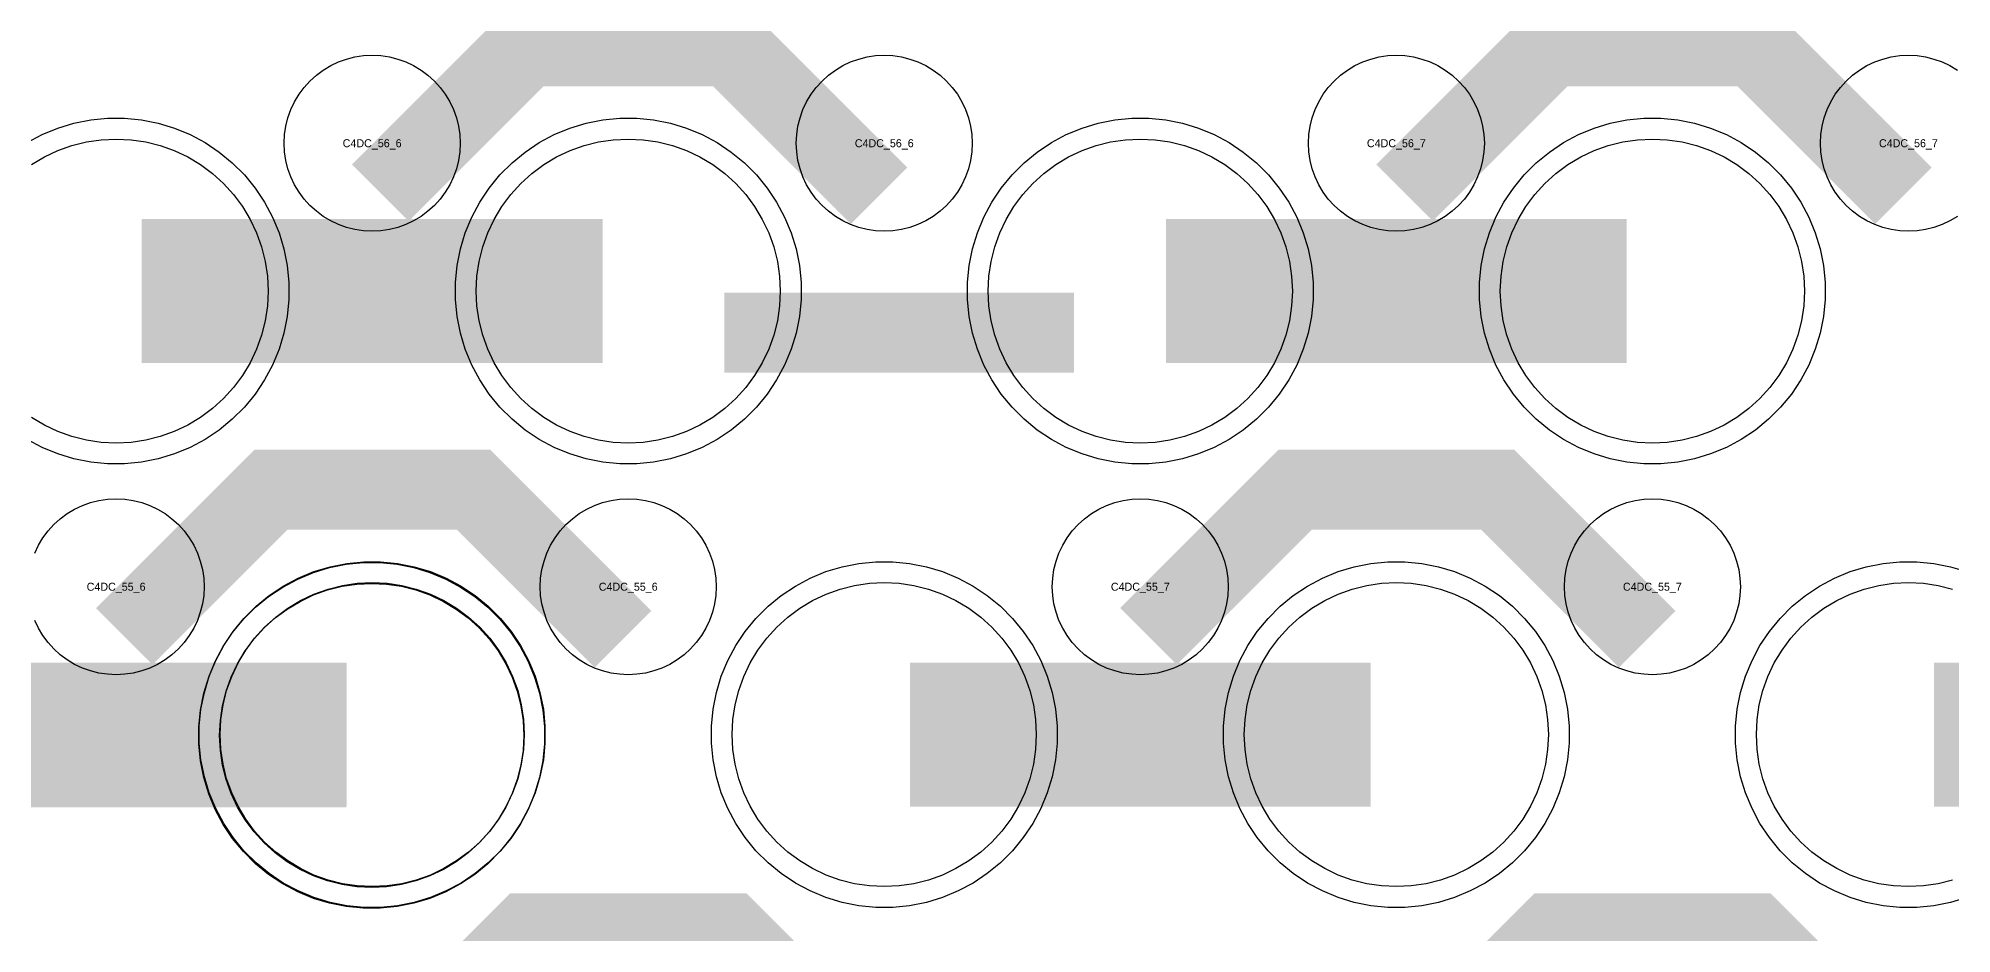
# Model space of a CAD drawing. Extents: x -11880 to 11880, y -14992 to 14992.
# Drawn here: x -10104 to -9506, y -7281 to -7001 of the extents above; entities that cross this region are included whole.
import ezdxf
from ezdxf.enums import TextEntityAlignment as Align

# ---------------------------------------------------------------- set-up
doc = ezdxf.new("R2010")
doc.units = 0
doc.header["$MEASUREMENT"] = 0
for name, color, linetype in [('GDS_775_DT_237', 138, 'CONTINUOUS'), ('RDL1_FS', 34, 'CONTINUOUS'), ('RDL_BS', 160, 'CONTINUOUS')]:
    doc.layers.add(name, color=color, linetype=linetype)

msp = doc.modelspace()

# ---------------------------------------------------------------- linework, layer by layer
at = {"layer": 'RDL1_FS'}
msp.add_lwpolyline([(-10106.395, -7040.473), (-10102.395, -7038.075), (-10098.181, -7036.083), (-10093.791, -7034.511), (-10089.268, -7033.379), (-10084.657, -7032.695), (-10080, -7032.466), (-10075.343, -7032.695), (-10070.732, -7033.379), (-10066.209, -7034.511), (-10061.819, -7036.083), (-10057.605, -7038.075), (-10053.605, -7040.473), (-10049.86, -7043.251), (-10046.406, -7046.381), (-10043.276, -7049.835), (-10040.498, -7053.58), (-10038.1, -7057.58), (-10036.108, -7061.794), (-10034.536, -7066.184), (-10033.404, -7070.707), (-10032.72, -7075.318), (-10032.491, -7079.975), (-10032.72, -7084.632), (-10033.404, -7089.243), (-10034.536, -7093.766), (-10036.108, -7098.156), (-10038.1, -7102.37), (-10040.498, -7106.37), (-10043.276, -7110.115), (-10046.406, -7113.569), (-10049.86, -7116.699), (-10053.605, -7119.477), (-10057.605, -7121.875), (-10061.819, -7123.867), (-10066.209, -7125.439), (-10070.732, -7126.571), (-10075.343, -7127.255), (-10080, -7127.484), (-10084.657, -7127.255), (-10089.268, -7126.571), (-10093.791, -7125.439), (-10098.181, -7123.867), (-10102.395, -7121.875), (-10106.395, -7119.477)], dxfattribs=at)
for points in [[(-9920, -7127.484), (-9924.657, -7127.255), (-9929.268, -7126.571), (-9933.791, -7125.439), (-9938.181, -7123.867), (-9942.395, -7121.875), (-9946.395, -7119.477), (-9950.14, -7116.699), (-9953.594, -7113.569), (-9956.724, -7110.115), (-9959.502, -7106.37), (-9961.9, -7102.37), (-9963.892, -7098.156), (-9965.464, -7093.766), (-9966.596, -7089.243), (-9967.28, -7084.632), (-9967.509, -7079.975), (-9967.28, -7075.318), (-9966.596, -7070.707), (-9965.464, -7066.184), (-9963.892, -7061.794), (-9961.9, -7057.58), (-9959.502, -7053.58), (-9956.724, -7049.835), (-9953.594, -7046.381), (-9950.14, -7043.251), (-9946.395, -7040.473), (-9942.395, -7038.075), (-9938.181, -7036.083), (-9933.791, -7034.511), (-9929.268, -7033.379), (-9924.657, -7032.695), (-9920, -7032.466), (-9915.343, -7032.695), (-9910.732, -7033.379), (-9906.209, -7034.511), (-9901.819, -7036.083), (-9897.605, -7038.075), (-9893.605, -7040.473), (-9889.86, -7043.251), (-9886.406, -7046.381), (-9883.276, -7049.835), (-9880.498, -7053.58), (-9878.1, -7057.58), (-9876.108, -7061.794), (-9874.536, -7066.184), (-9873.404, -7070.707), (-9872.72, -7075.318), (-9872.491, -7079.975), (-9872.72, -7084.632), (-9873.404, -7089.243), (-9874.536, -7093.766), (-9876.108, -7098.156), (-9878.1, -7102.37), (-9880.498, -7106.37), (-9883.276, -7110.115), (-9886.406, -7113.569), (-9889.86, -7116.699), (-9893.605, -7119.477), (-9897.605, -7121.875), (-9901.819, -7123.867), (-9906.209, -7125.439), (-9910.732, -7126.571), (-9915.343, -7127.255)], [(-9760, -7127.484), (-9764.657, -7127.255), (-9769.268, -7126.571), (-9773.791, -7125.439), (-9778.181, -7123.867), (-9782.395, -7121.875), (-9786.395, -7119.477), (-9790.14, -7116.699), (-9793.594, -7113.569), (-9796.724, -7110.115), (-9799.502, -7106.37), (-9801.9, -7102.37), (-9803.892, -7098.156), (-9805.464, -7093.766), (-9806.596, -7089.243), (-9807.28, -7084.632), (-9807.509, -7079.975), (-9807.28, -7075.318), (-9806.596, -7070.707), (-9805.464, -7066.184), (-9803.892, -7061.794), (-9801.9, -7057.58), (-9799.502, -7053.58), (-9796.724, -7049.835), (-9793.594, -7046.381), (-9790.14, -7043.251), (-9786.395, -7040.473), (-9782.395, -7038.075), (-9778.181, -7036.083), (-9773.791, -7034.511), (-9769.268, -7033.379), (-9764.657, -7032.695), (-9760, -7032.466), (-9755.343, -7032.695), (-9750.732, -7033.379), (-9746.209, -7034.511), (-9741.819, -7036.083), (-9737.605, -7038.075), (-9733.605, -7040.473), (-9729.86, -7043.251), (-9726.406, -7046.381), (-9723.276, -7049.835), (-9720.498, -7053.58), (-9718.1, -7057.58), (-9716.108, -7061.794), (-9714.536, -7066.184), (-9713.404, -7070.707), (-9712.72, -7075.318), (-9712.491, -7079.975), (-9712.72, -7084.632), (-9713.404, -7089.243), (-9714.536, -7093.766), (-9716.108, -7098.156), (-9718.1, -7102.37), (-9720.498, -7106.37), (-9723.276, -7110.115), (-9726.406, -7113.569), (-9729.86, -7116.699), (-9733.605, -7119.477), (-9737.605, -7121.875), (-9741.819, -7123.867), (-9746.209, -7125.439), (-9750.732, -7126.571), (-9755.343, -7127.255)], [(-9600, -7127.484), (-9604.657, -7127.255), (-9609.268, -7126.571), (-9613.791, -7125.439), (-9618.181, -7123.867), (-9622.395, -7121.875), (-9626.395, -7119.477), (-9630.14, -7116.699), (-9633.594, -7113.569), (-9636.724, -7110.115), (-9639.502, -7106.37), (-9641.9, -7102.37), (-9643.892, -7098.156), (-9645.464, -7093.766), (-9646.596, -7089.243), (-9647.28, -7084.632), (-9647.509, -7079.975), (-9647.28, -7075.318), (-9646.596, -7070.707), (-9645.464, -7066.184), (-9643.892, -7061.794), (-9641.9, -7057.58), (-9639.502, -7053.58), (-9636.724, -7049.835), (-9633.594, -7046.381), (-9630.14, -7043.251), (-9626.395, -7040.473), (-9622.395, -7038.075), (-9618.181, -7036.083), (-9613.791, -7034.511), (-9609.268, -7033.379), (-9604.657, -7032.695), (-9600, -7032.466), (-9595.343, -7032.695), (-9590.732, -7033.379), (-9586.209, -7034.511), (-9581.819, -7036.083), (-9577.605, -7038.075), (-9573.605, -7040.473), (-9569.86, -7043.251), (-9566.406, -7046.381), (-9563.276, -7049.835), (-9560.498, -7053.58), (-9558.1, -7057.58), (-9556.108, -7061.794), (-9554.536, -7066.184), (-9553.404, -7070.707), (-9552.72, -7075.318), (-9552.491, -7079.975), (-9552.72, -7084.632), (-9553.404, -7089.243), (-9554.536, -7093.766), (-9556.108, -7098.156), (-9558.1, -7102.37), (-9560.498, -7106.37), (-9563.276, -7110.115), (-9566.406, -7113.569), (-9569.86, -7116.699), (-9573.605, -7119.477), (-9577.605, -7121.875), (-9581.819, -7123.867), (-9586.209, -7125.439), (-9590.732, -7126.571), (-9595.343, -7127.255)], [(-10000, -7266.049), (-10004.657, -7265.82), (-10009.268, -7265.136), (-10013.791, -7264.004), (-10018.181, -7262.432), (-10022.395, -7260.44), (-10026.395, -7258.042), (-10030.14, -7255.264), (-10033.594, -7252.134), (-10036.724, -7248.68), (-10039.502, -7244.935), (-10041.9, -7240.935), (-10043.892, -7236.721), (-10045.464, -7232.331), (-10046.596, -7227.808), (-10047.28, -7223.197), (-10047.509, -7218.54), (-10047.28, -7213.883), (-10046.596, -7209.272), (-10045.464, -7204.749), (-10043.892, -7200.359), (-10041.9, -7196.145), (-10039.502, -7192.145), (-10036.724, -7188.4), (-10033.594, -7184.946), (-10030.14, -7181.816), (-10026.395, -7179.038), (-10022.395, -7176.64), (-10018.181, -7174.648), (-10013.791, -7173.076), (-10009.268, -7171.944), (-10004.657, -7171.26), (-10000, -7171.031), (-9995.343, -7171.26), (-9990.732, -7171.944), (-9986.209, -7173.076), (-9981.819, -7174.648), (-9977.605, -7176.64), (-9973.605, -7179.038), (-9969.86, -7181.816), (-9966.406, -7184.946), (-9963.276, -7188.4), (-9960.498, -7192.145), (-9958.1, -7196.145), (-9956.108, -7200.359), (-9954.536, -7204.749), (-9953.404, -7209.272), (-9952.72, -7213.883), (-9952.491, -7218.54), (-9952.72, -7223.197), (-9953.404, -7227.808), (-9954.536, -7232.331), (-9956.108, -7236.721), (-9958.1, -7240.935), (-9960.498, -7244.935), (-9963.276, -7248.68), (-9966.406, -7252.134), (-9969.86, -7255.264), (-9973.605, -7258.042), (-9977.605, -7260.44), (-9981.819, -7262.432), (-9986.209, -7264.004), (-9990.732, -7265.136), (-9995.343, -7265.82)], [(-9840, -7266.049), (-9844.657, -7265.82), (-9849.268, -7265.136), (-9853.791, -7264.004), (-9858.181, -7262.432), (-9862.395, -7260.44), (-9866.395, -7258.042), (-9870.14, -7255.264), (-9873.594, -7252.134), (-9876.724, -7248.68), (-9879.502, -7244.935), (-9881.9, -7240.935), (-9883.892, -7236.721), (-9885.464, -7232.331), (-9886.596, -7227.808), (-9887.28, -7223.197), (-9887.509, -7218.54), (-9887.28, -7213.883), (-9886.596, -7209.272), (-9885.464, -7204.749), (-9883.892, -7200.359), (-9881.9, -7196.145), (-9879.502, -7192.145), (-9876.724, -7188.4), (-9873.594, -7184.946), (-9870.14, -7181.816), (-9866.395, -7179.038), (-9862.395, -7176.64), (-9858.181, -7174.648), (-9853.791, -7173.076), (-9849.268, -7171.944), (-9844.657, -7171.26), (-9840, -7171.031), (-9835.343, -7171.26), (-9830.732, -7171.944), (-9826.209, -7173.076), (-9821.819, -7174.648), (-9817.605, -7176.64), (-9813.605, -7179.038), (-9809.86, -7181.816), (-9806.406, -7184.946), (-9803.276, -7188.4), (-9800.498, -7192.145), (-9798.1, -7196.145), (-9796.108, -7200.359), (-9794.536, -7204.749), (-9793.404, -7209.272), (-9792.72, -7213.883), (-9792.491, -7218.54), (-9792.72, -7223.197), (-9793.404, -7227.808), (-9794.536, -7232.331), (-9796.108, -7236.721), (-9798.1, -7240.935), (-9800.498, -7244.935), (-9803.276, -7248.68), (-9806.406, -7252.134), (-9809.86, -7255.264), (-9813.605, -7258.042), (-9817.605, -7260.44), (-9821.819, -7262.432), (-9826.209, -7264.004), (-9830.732, -7265.136), (-9835.343, -7265.82)], [(-9680, -7266.049), (-9684.657, -7265.82), (-9689.268, -7265.136), (-9693.791, -7264.004), (-9698.181, -7262.432), (-9702.395, -7260.44), (-9706.395, -7258.042), (-9710.14, -7255.264), (-9713.594, -7252.134), (-9716.724, -7248.68), (-9719.502, -7244.935), (-9721.9, -7240.935), (-9723.892, -7236.721), (-9725.464, -7232.331), (-9726.596, -7227.808), (-9727.28, -7223.197), (-9727.509, -7218.54), (-9727.28, -7213.883), (-9726.596, -7209.272), (-9725.464, -7204.749), (-9723.892, -7200.359), (-9721.9, -7196.145), (-9719.502, -7192.145), (-9716.724, -7188.4), (-9713.594, -7184.946), (-9710.14, -7181.816), (-9706.395, -7179.038), (-9702.395, -7176.64), (-9698.181, -7174.648), (-9693.791, -7173.076), (-9689.268, -7171.944), (-9684.657, -7171.26), (-9680, -7171.031), (-9675.343, -7171.26), (-9670.732, -7171.944), (-9666.209, -7173.076), (-9661.819, -7174.648), (-9657.605, -7176.64), (-9653.605, -7179.038), (-9649.86, -7181.816), (-9646.406, -7184.946), (-9643.276, -7188.4), (-9640.498, -7192.145), (-9638.1, -7196.145), (-9636.108, -7200.359), (-9634.536, -7204.749), (-9633.404, -7209.272), (-9632.72, -7213.883), (-9632.491, -7218.54), (-9632.72, -7223.197), (-9633.404, -7227.808), (-9634.536, -7232.331), (-9636.108, -7236.721), (-9638.1, -7240.935), (-9640.498, -7244.935), (-9643.276, -7248.68), (-9646.406, -7252.134), (-9649.86, -7255.264), (-9653.605, -7258.042), (-9657.605, -7260.44), (-9661.819, -7262.432), (-9666.209, -7264.004), (-9670.732, -7265.136), (-9675.343, -7265.82)]]:
    msp.add_lwpolyline(points, close=True, dxfattribs=at)
for points in [[(-10071.998, -7079.975, 45, 45, 0), (-9999.998, -7079.975, 45, 45, 0)], [(-9999.998, -7079.975, 45, 45, 0), (-9927.998, -7079.975, 45, 45, 0)], [(-9751.998, -7079.975, 45, 45, 0), (-9679.998, -7079.975, 45, 45, 0)], [(-9679.998, -7079.975, 45, 45, 0), (-9607.998, -7079.975, 45, 45, 0)], [(-10151.998, -7218.54, 45, 45, 0), (-10079.998, -7218.54, 45, 45, 0)], [(-10079.998, -7218.54, 45, 45, 0), (-10007.998, -7218.54, 45, 45, 0)], [(-9831.998, -7218.54, 45, 45, 0), (-9759.998, -7218.54, 45, 45, 0)], [(-9759.998, -7218.54, 45, 45, 0), (-9687.998, -7218.54, 45, 45, 0)]]:
    msp.add_lwpolyline(points, format="xyseb", dxfattribs=at)
at = {"layer": 'RDL1_FS', "color": 241, "true_color": 0xf7abae}
msp.add_lwpolyline([(-10000.149, -7266.331), (-10004.806, -7266.102), (-10009.417, -7265.418), (-10013.94, -7264.286), (-10018.33, -7262.714), (-10022.544, -7260.722), (-10026.544, -7258.324), (-10030.289, -7255.546), (-10033.743, -7252.416), (-10036.873, -7248.962), (-10039.651, -7245.217), (-10042.049, -7241.217), (-10044.041, -7237.003), (-10045.613, -7232.613), (-10046.745, -7228.09), (-10047.429, -7223.479), (-10047.658, -7218.822), (-10047.429, -7214.165), (-10046.745, -7209.554), (-10045.613, -7205.031), (-10044.041, -7200.641), (-10042.049, -7196.427), (-10039.651, -7192.427), (-10036.873, -7188.682), (-10033.743, -7185.228), (-10030.289, -7182.098), (-10026.544, -7179.32), (-10022.544, -7176.922), (-10018.33, -7174.93), (-10013.94, -7173.358), (-10009.417, -7172.226), (-10004.806, -7171.542), (-10000.149, -7171.313), (-9995.492, -7171.542), (-9990.881, -7172.226), (-9986.358, -7173.358), (-9981.968, -7174.93), (-9977.754, -7176.922), (-9973.754, -7179.32), (-9970.009, -7182.098), (-9966.555, -7185.228), (-9963.425, -7188.682), (-9960.647, -7192.427), (-9958.249, -7196.427), (-9956.257, -7200.641), (-9954.685, -7205.031), (-9953.553, -7209.554), (-9952.869, -7214.165), (-9952.64, -7218.822), (-9952.869, -7223.479), (-9953.553, -7228.09), (-9954.685, -7232.613), (-9956.257, -7237.003), (-9958.249, -7241.217), (-9960.647, -7245.217), (-9963.425, -7248.962), (-9966.555, -7252.416), (-9970.009, -7255.546), (-9973.754, -7258.324), (-9977.754, -7260.722), (-9981.968, -7262.714), (-9986.358, -7264.286), (-9990.881, -7265.418), (-9995.492, -7266.102)], close=True, dxfattribs=at)
at = {"layer": 'RDL1_FS', "color": 240, "true_color": 0xed1f24}
msp.add_lwpolyline([(-9506.209, -7264.004), (-9510.732, -7265.136), (-9515.343, -7265.82), (-9520, -7266.049), (-9524.657, -7265.82), (-9529.268, -7265.136), (-9533.791, -7264.004), (-9538.181, -7262.432), (-9542.395, -7260.44), (-9546.395, -7258.042), (-9550.14, -7255.264), (-9553.594, -7252.134), (-9556.724, -7248.68), (-9559.502, -7244.935), (-9561.9, -7240.935), (-9563.892, -7236.721), (-9565.464, -7232.331), (-9566.596, -7227.808), (-9567.28, -7223.197), (-9567.509, -7218.54), (-9567.28, -7213.883), (-9566.596, -7209.272), (-9565.464, -7204.749), (-9563.892, -7200.359), (-9561.9, -7196.145), (-9559.502, -7192.145), (-9556.724, -7188.4), (-9553.594, -7184.946), (-9550.14, -7181.816), (-9546.395, -7179.038), (-9542.395, -7176.64), (-9538.181, -7174.648), (-9533.791, -7173.076), (-9529.268, -7171.944), (-9524.657, -7171.26), (-9520, -7171.031), (-9515.343, -7171.26), (-9510.732, -7171.944), (-9506.209, -7173.076)], dxfattribs=at)
at = {"layer": 'RDL1_FS', "color": 241, "true_color": 0xf7abae}
for points in [[(-10152.147, -7218.822, 45, 45, 0), (-10080.147, -7218.822, 45, 45, 0)], [(-10080.147, -7218.822, 45, 45, 0), (-10008.147, -7218.822, 45, 45, 0)]]:
    msp.add_lwpolyline(points, format="xyseb", dxfattribs=at)
at = {"layer": 'RDL1_FS', "color": 240, "true_color": 0xed1f24}
msp.add_lwpolyline([(-9511.998, -7218.54, 45, 45, 0), (-9439.998, -7218.54, 45, 45, 0)], format="xyseb", dxfattribs=at)
at = {"layer": 'RDL_BS'}
for points in [[(-9997.438, -7049.289, 25, 25, 0), (-9951.623, -7003.474, 25, 25, 0), (-9918.07, -7003.474, 25, 25, 0)], [(-9841.599, -7050.188, 25, 25, 0), (-9888.313, -7003.474, 25, 25, 0), (-9918.071, -7003.474, 25, 25, 0)], [(-9677.438, -7049.289, 25, 25, 0), (-9631.623, -7003.474, 25, 25, 0), (-9598.07, -7003.474, 25, 25, 0)], [(-9521.599, -7050.188, 25, 25, 0), (-9568.313, -7003.474, 25, 25, 0), (-9598.071, -7003.474, 25, 25, 0)], [(-9889.984, -7092.988, 25, 25, 0), (-9780.719, -7092.988, 25, 25, 0)], [(-10077.438, -7187.854, 25, 25, 0), (-10031.623, -7142.039, 25, 25, 0), (-9998.07, -7142.039, 25, 25, 0)], [(-9921.599, -7188.753, 25, 25, 0), (-9968.313, -7142.039, 25, 25, 0), (-9998.071, -7142.039, 25, 25, 0)], [(-9757.438, -7187.854, 25, 25, 0), (-9711.623, -7142.039, 25, 25, 0), (-9678.07, -7142.039, 25, 25, 0)], [(-9601.599, -7188.753, 25, 25, 0), (-9648.313, -7142.039, 25, 25, 0), (-9678.071, -7142.039, 25, 25, 0)], [(-9997.438, -7326.419, 25, 25, 0), (-9951.623, -7280.604, 25, 25, 0), (-9918.07, -7280.604, 25, 25, 0)], [(-9841.599, -7327.318, 25, 25, 0), (-9888.313, -7280.604, 25, 25, 0), (-9918.071, -7280.604, 25, 25, 0)], [(-9677.438, -7326.419, 25, 25, 0), (-9631.623, -7280.604, 25, 25, 0), (-9598.07, -7280.604, 25, 25, 0)], [(-9521.599, -7327.318, 25, 25, 0), (-9568.313, -7280.604, 25, 25, 0), (-9598.071, -7280.604, 25, 25, 0)]]:
    msp.add_lwpolyline(points, format="xyseb", dxfattribs=at)
for points in [[(-10000, -7061.281), (-10002.693, -7061.149), (-10005.365, -7060.753), (-10007.984, -7060.096), (-10010.519, -7059.189), (-10012.956, -7058.037), (-10015.28, -7056.644), (-10017.443, -7055.041), (-10019.442, -7053.229), (-10021.254, -7051.23), (-10022.857, -7049.067), (-10024.25, -7046.743), (-10025.402, -7044.306), (-10026.309, -7041.771), (-10026.966, -7039.152), (-10027.362, -7036.48), (-10027.494, -7033.787), (-10027.362, -7031.094), (-10026.966, -7028.422), (-10026.309, -7025.803), (-10025.402, -7023.268), (-10024.25, -7020.831), (-10022.857, -7018.507), (-10021.254, -7016.344), (-10019.442, -7014.345), (-10017.443, -7012.533), (-10015.28, -7010.93), (-10012.956, -7009.537), (-10010.519, -7008.385), (-10007.984, -7007.478), (-10005.365, -7006.821), (-10002.693, -7006.425), (-10000, -7006.293), (-9997.307, -7006.425), (-9994.635, -7006.821), (-9992.016, -7007.478), (-9989.481, -7008.385), (-9987.044, -7009.537), (-9984.72, -7010.93), (-9982.557, -7012.533), (-9980.558, -7014.345), (-9978.746, -7016.344), (-9977.143, -7018.507), (-9975.75, -7020.831), (-9974.598, -7023.268), (-9973.691, -7025.803), (-9973.034, -7028.422), (-9972.638, -7031.094), (-9972.506, -7033.787), (-9972.638, -7036.48), (-9973.034, -7039.152), (-9973.691, -7041.771), (-9974.598, -7044.306), (-9975.75, -7046.743), (-9977.143, -7049.067), (-9978.746, -7051.23), (-9980.558, -7053.229), (-9982.557, -7055.041), (-9984.72, -7056.644), (-9987.044, -7058.037), (-9989.481, -7059.189), (-9992.016, -7060.096), (-9994.635, -7060.753), (-9997.307, -7061.149)], [(-9840, -7061.281), (-9842.693, -7061.149), (-9845.365, -7060.753), (-9847.984, -7060.096), (-9850.519, -7059.189), (-9852.956, -7058.037), (-9855.28, -7056.644), (-9857.443, -7055.041), (-9859.442, -7053.229), (-9861.254, -7051.23), (-9862.857, -7049.067), (-9864.25, -7046.743), (-9865.402, -7044.306), (-9866.309, -7041.771), (-9866.966, -7039.152), (-9867.362, -7036.48), (-9867.494, -7033.787), (-9867.362, -7031.094), (-9866.966, -7028.422), (-9866.309, -7025.803), (-9865.402, -7023.268), (-9864.25, -7020.831), (-9862.857, -7018.507), (-9861.254, -7016.344), (-9859.442, -7014.345), (-9857.443, -7012.533), (-9855.28, -7010.93), (-9852.956, -7009.537), (-9850.519, -7008.385), (-9847.984, -7007.478), (-9845.365, -7006.821), (-9842.693, -7006.425), (-9840, -7006.293), (-9837.307, -7006.425), (-9834.635, -7006.821), (-9832.016, -7007.478), (-9829.481, -7008.385), (-9827.044, -7009.537), (-9824.72, -7010.93), (-9822.557, -7012.533), (-9820.558, -7014.345), (-9818.746, -7016.344), (-9817.143, -7018.507), (-9815.75, -7020.831), (-9814.598, -7023.268), (-9813.691, -7025.803), (-9813.034, -7028.422), (-9812.638, -7031.094), (-9812.506, -7033.787), (-9812.638, -7036.48), (-9813.034, -7039.152), (-9813.691, -7041.771), (-9814.598, -7044.306), (-9815.75, -7046.743), (-9817.143, -7049.067), (-9818.746, -7051.23), (-9820.558, -7053.229), (-9822.557, -7055.041), (-9824.72, -7056.644), (-9827.044, -7058.037), (-9829.481, -7059.189), (-9832.016, -7060.096), (-9834.635, -7060.753), (-9837.307, -7061.149)], [(-9680, -7061.281), (-9682.693, -7061.149), (-9685.365, -7060.753), (-9687.984, -7060.096), (-9690.519, -7059.189), (-9692.956, -7058.037), (-9695.28, -7056.644), (-9697.443, -7055.041), (-9699.442, -7053.229), (-9701.254, -7051.23), (-9702.857, -7049.067), (-9704.25, -7046.743), (-9705.402, -7044.306), (-9706.309, -7041.771), (-9706.966, -7039.152), (-9707.362, -7036.48), (-9707.494, -7033.787), (-9707.362, -7031.094), (-9706.966, -7028.422), (-9706.309, -7025.803), (-9705.402, -7023.268), (-9704.25, -7020.831), (-9702.857, -7018.507), (-9701.254, -7016.344), (-9699.442, -7014.345), (-9697.443, -7012.533), (-9695.28, -7010.93), (-9692.956, -7009.537), (-9690.519, -7008.385), (-9687.984, -7007.478), (-9685.365, -7006.821), (-9682.693, -7006.425), (-9680, -7006.293), (-9677.307, -7006.425), (-9674.635, -7006.821), (-9672.016, -7007.478), (-9669.481, -7008.385), (-9667.044, -7009.537), (-9664.72, -7010.93), (-9662.557, -7012.533), (-9660.558, -7014.345), (-9658.746, -7016.344), (-9657.143, -7018.507), (-9655.75, -7020.831), (-9654.598, -7023.268), (-9653.691, -7025.803), (-9653.034, -7028.422), (-9652.638, -7031.094), (-9652.506, -7033.787), (-9652.638, -7036.48), (-9653.034, -7039.152), (-9653.691, -7041.771), (-9654.598, -7044.306), (-9655.75, -7046.743), (-9657.143, -7049.067), (-9658.746, -7051.23), (-9660.558, -7053.229), (-9662.557, -7055.041), (-9664.72, -7056.644), (-9667.044, -7058.037), (-9669.481, -7059.189), (-9672.016, -7060.096), (-9674.635, -7060.753), (-9677.307, -7061.149)], [(-9922.644, -7133.975), (-9927.938, -7133.458), (-9933.165, -7132.412), (-9938.205, -7130.881), (-9943.115, -7128.85), (-9947.777, -7126.358), (-9952.191, -7123.411), (-9956.292, -7120.049), (-9960.074, -7116.267), (-9963.436, -7112.166), (-9966.383, -7107.752), (-9968.875, -7103.09), (-9970.906, -7098.18), (-9972.437, -7093.14), (-9973.483, -7087.913), (-9974, -7082.619), (-9974, -7077.331), (-9973.483, -7072.037), (-9972.437, -7066.81), (-9970.906, -7061.77), (-9968.875, -7056.86), (-9966.383, -7052.198), (-9963.436, -7047.784), (-9960.074, -7043.683), (-9956.292, -7039.901), (-9952.191, -7036.539), (-9947.777, -7033.592), (-9943.115, -7031.1), (-9938.205, -7029.069), (-9933.165, -7027.538), (-9927.938, -7026.492), (-9922.644, -7025.975), (-9917.356, -7025.975), (-9912.062, -7026.492), (-9906.835, -7027.538), (-9901.795, -7029.069), (-9896.885, -7031.1), (-9892.223, -7033.592), (-9887.809, -7036.539), (-9883.708, -7039.901), (-9879.926, -7043.683), (-9876.564, -7047.784), (-9873.617, -7052.198), (-9871.125, -7056.86), (-9869.094, -7061.77), (-9867.563, -7066.81), (-9866.517, -7072.037), (-9866, -7077.331), (-9866, -7082.619), (-9866.517, -7087.913), (-9867.563, -7093.14), (-9869.094, -7098.18), (-9871.125, -7103.09), (-9873.617, -7107.752), (-9876.564, -7112.166), (-9879.926, -7116.267), (-9883.708, -7120.049), (-9887.809, -7123.411), (-9892.223, -7126.358), (-9896.885, -7128.85), (-9901.795, -7130.881), (-9906.835, -7132.412), (-9912.062, -7133.458), (-9917.356, -7133.975)], [(-9762.644, -7133.975), (-9767.938, -7133.458), (-9773.165, -7132.412), (-9778.205, -7130.881), (-9783.115, -7128.85), (-9787.777, -7126.358), (-9792.191, -7123.411), (-9796.292, -7120.049), (-9800.074, -7116.267), (-9803.436, -7112.166), (-9806.383, -7107.752), (-9808.875, -7103.09), (-9810.906, -7098.18), (-9812.437, -7093.14), (-9813.483, -7087.913), (-9814, -7082.619), (-9814, -7077.331), (-9813.483, -7072.037), (-9812.437, -7066.81), (-9810.906, -7061.77), (-9808.875, -7056.86), (-9806.383, -7052.198), (-9803.436, -7047.784), (-9800.074, -7043.683), (-9796.292, -7039.901), (-9792.191, -7036.539), (-9787.777, -7033.592), (-9783.115, -7031.1), (-9778.205, -7029.069), (-9773.165, -7027.538), (-9767.938, -7026.492), (-9762.644, -7025.975), (-9757.356, -7025.975), (-9752.062, -7026.492), (-9746.835, -7027.538), (-9741.795, -7029.069), (-9736.885, -7031.1), (-9732.223, -7033.592), (-9727.809, -7036.539), (-9723.708, -7039.901), (-9719.926, -7043.683), (-9716.564, -7047.784), (-9713.617, -7052.198), (-9711.125, -7056.86), (-9709.094, -7061.77), (-9707.563, -7066.81), (-9706.517, -7072.037), (-9706, -7077.331), (-9706, -7082.619), (-9706.517, -7087.913), (-9707.563, -7093.14), (-9709.094, -7098.18), (-9711.125, -7103.09), (-9713.617, -7107.752), (-9716.564, -7112.166), (-9719.926, -7116.267), (-9723.708, -7120.049), (-9727.809, -7123.411), (-9732.223, -7126.358), (-9736.885, -7128.85), (-9741.795, -7130.881), (-9746.835, -7132.412), (-9752.062, -7133.458), (-9757.356, -7133.975)], [(-9602.644, -7133.975), (-9607.938, -7133.458), (-9613.165, -7132.412), (-9618.205, -7130.881), (-9623.115, -7128.85), (-9627.777, -7126.358), (-9632.191, -7123.411), (-9636.292, -7120.049), (-9640.074, -7116.267), (-9643.436, -7112.166), (-9646.383, -7107.752), (-9648.875, -7103.09), (-9650.906, -7098.18), (-9652.437, -7093.14), (-9653.483, -7087.913), (-9654, -7082.619), (-9654, -7077.331), (-9653.483, -7072.037), (-9652.437, -7066.81), (-9650.906, -7061.77), (-9648.875, -7056.86), (-9646.383, -7052.198), (-9643.436, -7047.784), (-9640.074, -7043.683), (-9636.292, -7039.901), (-9632.191, -7036.539), (-9627.777, -7033.592), (-9623.115, -7031.1), (-9618.205, -7029.069), (-9613.165, -7027.538), (-9607.938, -7026.492), (-9602.644, -7025.975), (-9597.356, -7025.975), (-9592.062, -7026.492), (-9586.835, -7027.538), (-9581.795, -7029.069), (-9576.885, -7031.1), (-9572.223, -7033.592), (-9567.809, -7036.539), (-9563.708, -7039.901), (-9559.926, -7043.683), (-9556.564, -7047.784), (-9553.617, -7052.198), (-9551.125, -7056.86), (-9549.094, -7061.77), (-9547.563, -7066.81), (-9546.517, -7072.037), (-9546, -7077.331), (-9546, -7082.619), (-9546.517, -7087.913), (-9547.563, -7093.14), (-9549.094, -7098.18), (-9551.125, -7103.09), (-9553.617, -7107.752), (-9556.564, -7112.166), (-9559.926, -7116.267), (-9563.708, -7120.049), (-9567.809, -7123.411), (-9572.223, -7126.358), (-9576.885, -7128.85), (-9581.795, -7130.881), (-9586.835, -7132.412), (-9592.062, -7133.458), (-9597.356, -7133.975)], [(-9920, -7199.846), (-9922.693, -7199.714), (-9925.365, -7199.318), (-9927.984, -7198.661), (-9930.519, -7197.754), (-9932.956, -7196.602), (-9935.28, -7195.209), (-9937.443, -7193.606), (-9939.442, -7191.794), (-9941.254, -7189.795), (-9942.857, -7187.632), (-9944.25, -7185.308), (-9945.402, -7182.871), (-9946.309, -7180.336), (-9946.966, -7177.717), (-9947.362, -7175.045), (-9947.494, -7172.352), (-9947.362, -7169.659), (-9946.966, -7166.987), (-9946.309, -7164.368), (-9945.402, -7161.833), (-9944.25, -7159.396), (-9942.857, -7157.072), (-9941.254, -7154.909), (-9939.442, -7152.91), (-9937.443, -7151.098), (-9935.28, -7149.495), (-9932.956, -7148.102), (-9930.519, -7146.95), (-9927.984, -7146.043), (-9925.365, -7145.386), (-9922.693, -7144.99), (-9920, -7144.858), (-9917.307, -7144.99), (-9914.635, -7145.386), (-9912.016, -7146.043), (-9909.481, -7146.95), (-9907.044, -7148.102), (-9904.72, -7149.495), (-9902.557, -7151.098), (-9900.558, -7152.91), (-9898.746, -7154.909), (-9897.143, -7157.072), (-9895.75, -7159.396), (-9894.598, -7161.833), (-9893.691, -7164.368), (-9893.034, -7166.987), (-9892.638, -7169.659), (-9892.506, -7172.352), (-9892.638, -7175.045), (-9893.034, -7177.717), (-9893.691, -7180.336), (-9894.598, -7182.871), (-9895.75, -7185.308), (-9897.143, -7187.632), (-9898.746, -7189.795), (-9900.558, -7191.794), (-9902.557, -7193.606), (-9904.72, -7195.209), (-9907.044, -7196.602), (-9909.481, -7197.754), (-9912.016, -7198.661), (-9914.635, -7199.318), (-9917.307, -7199.714)], [(-9760, -7199.846), (-9762.693, -7199.714), (-9765.365, -7199.318), (-9767.984, -7198.661), (-9770.519, -7197.754), (-9772.956, -7196.602), (-9775.28, -7195.209), (-9777.443, -7193.606), (-9779.442, -7191.794), (-9781.254, -7189.795), (-9782.857, -7187.632), (-9784.25, -7185.308), (-9785.402, -7182.871), (-9786.309, -7180.336), (-9786.966, -7177.717), (-9787.362, -7175.045), (-9787.494, -7172.352), (-9787.362, -7169.659), (-9786.966, -7166.987), (-9786.309, -7164.368), (-9785.402, -7161.833), (-9784.25, -7159.396), (-9782.857, -7157.072), (-9781.254, -7154.909), (-9779.442, -7152.91), (-9777.443, -7151.098), (-9775.28, -7149.495), (-9772.956, -7148.102), (-9770.519, -7146.95), (-9767.984, -7146.043), (-9765.365, -7145.386), (-9762.693, -7144.99), (-9760, -7144.858), (-9757.307, -7144.99), (-9754.635, -7145.386), (-9752.016, -7146.043), (-9749.481, -7146.95), (-9747.044, -7148.102), (-9744.72, -7149.495), (-9742.557, -7151.098), (-9740.558, -7152.91), (-9738.746, -7154.909), (-9737.143, -7157.072), (-9735.75, -7159.396), (-9734.598, -7161.833), (-9733.691, -7164.368), (-9733.034, -7166.987), (-9732.638, -7169.659), (-9732.506, -7172.352), (-9732.638, -7175.045), (-9733.034, -7177.717), (-9733.691, -7180.336), (-9734.598, -7182.871), (-9735.75, -7185.308), (-9737.143, -7187.632), (-9738.746, -7189.795), (-9740.558, -7191.794), (-9742.557, -7193.606), (-9744.72, -7195.209), (-9747.044, -7196.602), (-9749.481, -7197.754), (-9752.016, -7198.661), (-9754.635, -7199.318), (-9757.307, -7199.714)], [(-9600, -7199.846), (-9602.693, -7199.714), (-9605.365, -7199.318), (-9607.984, -7198.661), (-9610.519, -7197.754), (-9612.956, -7196.602), (-9615.28, -7195.209), (-9617.443, -7193.606), (-9619.442, -7191.794), (-9621.254, -7189.795), (-9622.857, -7187.632), (-9624.25, -7185.308), (-9625.402, -7182.871), (-9626.309, -7180.336), (-9626.966, -7177.717), (-9627.362, -7175.045), (-9627.494, -7172.352), (-9627.362, -7169.659), (-9626.966, -7166.987), (-9626.309, -7164.368), (-9625.402, -7161.833), (-9624.25, -7159.396), (-9622.857, -7157.072), (-9621.254, -7154.909), (-9619.442, -7152.91), (-9617.443, -7151.098), (-9615.28, -7149.495), (-9612.956, -7148.102), (-9610.519, -7146.95), (-9607.984, -7146.043), (-9605.365, -7145.386), (-9602.693, -7144.99), (-9600, -7144.858), (-9597.307, -7144.99), (-9594.635, -7145.386), (-9592.016, -7146.043), (-9589.481, -7146.95), (-9587.044, -7148.102), (-9584.72, -7149.495), (-9582.557, -7151.098), (-9580.558, -7152.91), (-9578.746, -7154.909), (-9577.143, -7157.072), (-9575.75, -7159.396), (-9574.598, -7161.833), (-9573.691, -7164.368), (-9573.034, -7166.987), (-9572.638, -7169.659), (-9572.506, -7172.352), (-9572.638, -7175.045), (-9573.034, -7177.717), (-9573.691, -7180.336), (-9574.598, -7182.871), (-9575.75, -7185.308), (-9577.143, -7187.632), (-9578.746, -7189.795), (-9580.558, -7191.794), (-9582.557, -7193.606), (-9584.72, -7195.209), (-9587.044, -7196.602), (-9589.481, -7197.754), (-9592.016, -7198.661), (-9594.635, -7199.318), (-9597.307, -7199.714)], [(-10002.644, -7272.54), (-10007.938, -7272.023), (-10013.165, -7270.977), (-10018.205, -7269.446), (-10023.115, -7267.415), (-10027.777, -7264.923), (-10032.191, -7261.976), (-10036.292, -7258.614), (-10040.074, -7254.832), (-10043.436, -7250.731), (-10046.383, -7246.317), (-10048.875, -7241.655), (-10050.906, -7236.745), (-10052.437, -7231.705), (-10053.483, -7226.478), (-10054, -7221.184), (-10054, -7215.896), (-10053.483, -7210.602), (-10052.437, -7205.375), (-10050.906, -7200.335), (-10048.875, -7195.425), (-10046.383, -7190.763), (-10043.436, -7186.349), (-10040.074, -7182.248), (-10036.292, -7178.466), (-10032.191, -7175.104), (-10027.777, -7172.157), (-10023.115, -7169.665), (-10018.205, -7167.634), (-10013.165, -7166.103), (-10007.938, -7165.057), (-10002.644, -7164.54), (-9997.356, -7164.54), (-9992.062, -7165.057), (-9986.835, -7166.103), (-9981.795, -7167.634), (-9976.885, -7169.665), (-9972.223, -7172.157), (-9967.809, -7175.104), (-9963.708, -7178.466), (-9959.926, -7182.248), (-9956.564, -7186.349), (-9953.617, -7190.763), (-9951.125, -7195.425), (-9949.094, -7200.335), (-9947.563, -7205.375), (-9946.517, -7210.602), (-9946, -7215.896), (-9946, -7221.184), (-9946.517, -7226.478), (-9947.563, -7231.705), (-9949.094, -7236.745), (-9951.125, -7241.655), (-9953.617, -7246.317), (-9956.564, -7250.731), (-9959.926, -7254.832), (-9963.708, -7258.614), (-9967.809, -7261.976), (-9972.223, -7264.923), (-9976.885, -7267.415), (-9981.795, -7269.446), (-9986.835, -7270.977), (-9992.062, -7272.023), (-9997.356, -7272.54)], [(-9842.644, -7272.54), (-9847.938, -7272.023), (-9853.165, -7270.977), (-9858.205, -7269.446), (-9863.115, -7267.415), (-9867.777, -7264.923), (-9872.191, -7261.976), (-9876.292, -7258.614), (-9880.074, -7254.832), (-9883.436, -7250.731), (-9886.383, -7246.317), (-9888.875, -7241.655), (-9890.906, -7236.745), (-9892.437, -7231.705), (-9893.483, -7226.478), (-9894, -7221.184), (-9894, -7215.896), (-9893.483, -7210.602), (-9892.437, -7205.375), (-9890.906, -7200.335), (-9888.875, -7195.425), (-9886.383, -7190.763), (-9883.436, -7186.349), (-9880.074, -7182.248), (-9876.292, -7178.466), (-9872.191, -7175.104), (-9867.777, -7172.157), (-9863.115, -7169.665), (-9858.205, -7167.634), (-9853.165, -7166.103), (-9847.938, -7165.057), (-9842.644, -7164.54), (-9837.356, -7164.54), (-9832.062, -7165.057), (-9826.835, -7166.103), (-9821.795, -7167.634), (-9816.885, -7169.665), (-9812.223, -7172.157), (-9807.809, -7175.104), (-9803.708, -7178.466), (-9799.926, -7182.248), (-9796.564, -7186.349), (-9793.617, -7190.763), (-9791.125, -7195.425), (-9789.094, -7200.335), (-9787.563, -7205.375), (-9786.517, -7210.602), (-9786, -7215.896), (-9786, -7221.184), (-9786.517, -7226.478), (-9787.563, -7231.705), (-9789.094, -7236.745), (-9791.125, -7241.655), (-9793.617, -7246.317), (-9796.564, -7250.731), (-9799.926, -7254.832), (-9803.708, -7258.614), (-9807.809, -7261.976), (-9812.223, -7264.923), (-9816.885, -7267.415), (-9821.795, -7269.446), (-9826.835, -7270.977), (-9832.062, -7272.023), (-9837.356, -7272.54)], [(-9682.644, -7272.54), (-9687.938, -7272.023), (-9693.165, -7270.977), (-9698.205, -7269.446), (-9703.115, -7267.415), (-9707.777, -7264.923), (-9712.191, -7261.976), (-9716.292, -7258.614), (-9720.074, -7254.832), (-9723.436, -7250.731), (-9726.383, -7246.317), (-9728.875, -7241.655), (-9730.906, -7236.745), (-9732.437, -7231.705), (-9733.483, -7226.478), (-9734, -7221.184), (-9734, -7215.896), (-9733.483, -7210.602), (-9732.437, -7205.375), (-9730.906, -7200.335), (-9728.875, -7195.425), (-9726.383, -7190.763), (-9723.436, -7186.349), (-9720.074, -7182.248), (-9716.292, -7178.466), (-9712.191, -7175.104), (-9707.777, -7172.157), (-9703.115, -7169.665), (-9698.205, -7167.634), (-9693.165, -7166.103), (-9687.938, -7165.057), (-9682.644, -7164.54), (-9677.356, -7164.54), (-9672.062, -7165.057), (-9666.835, -7166.103), (-9661.795, -7167.634), (-9656.885, -7169.665), (-9652.223, -7172.157), (-9647.809, -7175.104), (-9643.708, -7178.466), (-9639.926, -7182.248), (-9636.564, -7186.349), (-9633.617, -7190.763), (-9631.125, -7195.425), (-9629.094, -7200.335), (-9627.563, -7205.375), (-9626.517, -7210.602), (-9626, -7215.896), (-9626, -7221.184), (-9626.517, -7226.478), (-9627.563, -7231.705), (-9629.094, -7236.745), (-9631.125, -7241.655), (-9633.617, -7246.317), (-9636.564, -7250.731), (-9639.926, -7254.832), (-9643.708, -7258.614), (-9647.809, -7261.976), (-9652.223, -7264.923), (-9656.885, -7267.415), (-9661.795, -7269.446), (-9666.835, -7270.977), (-9672.062, -7272.023), (-9677.356, -7272.54)]]:
    msp.add_lwpolyline(points, close=True, dxfattribs=at)
for points in [[(-9504.72, -7056.644), (-9507.044, -7058.037), (-9509.481, -7059.189), (-9512.016, -7060.096), (-9514.635, -7060.753), (-9517.307, -7061.149), (-9520, -7061.281), (-9522.693, -7061.149), (-9525.365, -7060.753), (-9527.984, -7060.096), (-9530.519, -7059.189), (-9532.956, -7058.037), (-9535.28, -7056.644), (-9537.443, -7055.041), (-9539.442, -7053.229), (-9541.254, -7051.23), (-9542.857, -7049.067), (-9544.25, -7046.743), (-9545.402, -7044.306), (-9546.309, -7041.771), (-9546.966, -7039.152), (-9547.362, -7036.48), (-9547.494, -7033.787), (-9547.362, -7031.094), (-9546.966, -7028.422), (-9546.309, -7025.803), (-9545.402, -7023.268), (-9544.25, -7020.831), (-9542.857, -7018.507), (-9541.254, -7016.344), (-9539.442, -7014.345), (-9537.443, -7012.533), (-9535.28, -7010.93), (-9532.956, -7009.537), (-9530.519, -7008.385), (-9527.984, -7007.478), (-9525.365, -7006.821), (-9522.693, -7006.425), (-9520, -7006.293), (-9517.307, -7006.425), (-9514.635, -7006.821), (-9512.016, -7007.478), (-9509.481, -7008.385), (-9507.044, -7009.537), (-9504.72, -7010.93)], [(-10107.777, -7033.592), (-10103.115, -7031.1), (-10098.205, -7029.069), (-10093.165, -7027.538), (-10087.938, -7026.492), (-10082.644, -7025.975), (-10077.356, -7025.975), (-10072.062, -7026.492), (-10066.835, -7027.538), (-10061.795, -7029.069), (-10056.885, -7031.1), (-10052.223, -7033.592), (-10047.809, -7036.539), (-10043.708, -7039.901), (-10039.926, -7043.683), (-10036.564, -7047.784), (-10033.617, -7052.198), (-10031.125, -7056.86), (-10029.094, -7061.77), (-10027.563, -7066.81), (-10026.517, -7072.037), (-10026, -7077.331), (-10026, -7082.619), (-10026.517, -7087.913), (-10027.563, -7093.14), (-10029.094, -7098.18), (-10031.125, -7103.09), (-10033.617, -7107.752), (-10036.564, -7112.166), (-10039.926, -7116.267), (-10043.708, -7120.049), (-10047.809, -7123.411), (-10052.223, -7126.358), (-10056.885, -7128.85), (-10061.795, -7130.881), (-10066.835, -7132.412), (-10072.062, -7133.458), (-10077.356, -7133.975), (-10082.644, -7133.975), (-10087.938, -7133.458), (-10093.165, -7132.412), (-10098.205, -7130.881), (-10103.115, -7128.85), (-10107.777, -7126.358)], [(-10105.402, -7161.833), (-10104.25, -7159.396), (-10102.857, -7157.072), (-10101.254, -7154.909), (-10099.442, -7152.91), (-10097.443, -7151.098), (-10095.28, -7149.495), (-10092.956, -7148.102), (-10090.519, -7146.95), (-10087.984, -7146.043), (-10085.365, -7145.386), (-10082.693, -7144.99), (-10080, -7144.858), (-10077.307, -7144.99), (-10074.635, -7145.386), (-10072.016, -7146.043), (-10069.481, -7146.95), (-10067.044, -7148.102), (-10064.72, -7149.495), (-10062.557, -7151.098), (-10060.558, -7152.91), (-10058.746, -7154.909), (-10057.143, -7157.072), (-10055.75, -7159.396), (-10054.598, -7161.833), (-10053.691, -7164.368), (-10053.034, -7166.987), (-10052.638, -7169.659), (-10052.506, -7172.352), (-10052.638, -7175.045), (-10053.034, -7177.717), (-10053.691, -7180.336), (-10054.598, -7182.871), (-10055.75, -7185.308), (-10057.143, -7187.632), (-10058.746, -7189.795), (-10060.558, -7191.794), (-10062.557, -7193.606), (-10064.72, -7195.209), (-10067.044, -7196.602), (-10069.481, -7197.754), (-10072.016, -7198.661), (-10074.635, -7199.318), (-10077.307, -7199.714), (-10080, -7199.846), (-10082.693, -7199.714), (-10085.365, -7199.318), (-10087.984, -7198.661), (-10090.519, -7197.754), (-10092.956, -7196.602), (-10095.28, -7195.209), (-10097.443, -7193.606), (-10099.442, -7191.794), (-10101.254, -7189.795), (-10102.857, -7187.632), (-10104.25, -7185.308), (-10105.402, -7182.871)]]:
    msp.add_lwpolyline(points, dxfattribs=at)
at = {"layer": 'RDL_BS', "color": 241, "true_color": 0xf7abae}
msp.add_lwpolyline([(-10002.793, -7272.822), (-10008.087, -7272.305), (-10013.314, -7271.259), (-10018.354, -7269.728), (-10023.264, -7267.697), (-10027.926, -7265.205), (-10032.34, -7262.258), (-10036.441, -7258.896), (-10040.223, -7255.114), (-10043.585, -7251.013), (-10046.532, -7246.599), (-10049.024, -7241.937), (-10051.055, -7237.027), (-10052.586, -7231.987), (-10053.632, -7226.76), (-10054.149, -7221.466), (-10054.149, -7216.178), (-10053.632, -7210.884), (-10052.586, -7205.657), (-10051.055, -7200.617), (-10049.024, -7195.707), (-10046.532, -7191.045), (-10043.585, -7186.631), (-10040.223, -7182.53), (-10036.441, -7178.748), (-10032.34, -7175.386), (-10027.926, -7172.439), (-10023.264, -7169.947), (-10018.354, -7167.916), (-10013.314, -7166.385), (-10008.087, -7165.339), (-10002.793, -7164.822), (-9997.505, -7164.822), (-9992.211, -7165.339), (-9986.984, -7166.385), (-9981.944, -7167.916), (-9977.034, -7169.947), (-9972.372, -7172.439), (-9967.958, -7175.386), (-9963.857, -7178.748), (-9960.075, -7182.53), (-9956.713, -7186.631), (-9953.766, -7191.045), (-9951.274, -7195.707), (-9949.243, -7200.617), (-9947.712, -7205.657), (-9946.666, -7210.884), (-9946.149, -7216.178), (-9946.149, -7221.466), (-9946.666, -7226.76), (-9947.712, -7231.987), (-9949.243, -7237.027), (-9951.274, -7241.937), (-9953.766, -7246.599), (-9956.713, -7251.013), (-9960.075, -7255.114), (-9963.857, -7258.896), (-9967.958, -7262.258), (-9972.372, -7265.205), (-9977.034, -7267.697), (-9981.944, -7269.728), (-9986.984, -7271.259), (-9992.211, -7272.305), (-9997.505, -7272.822)], close=True, dxfattribs=at)
at = {"layer": 'RDL_BS', "color": 240, "true_color": 0xed1f24}
msp.add_lwpolyline([(-9501.795, -7269.446), (-9506.835, -7270.977), (-9512.062, -7272.023), (-9517.356, -7272.54), (-9522.644, -7272.54), (-9527.938, -7272.023), (-9533.165, -7270.977), (-9538.205, -7269.446), (-9543.115, -7267.415), (-9547.777, -7264.923), (-9552.191, -7261.976), (-9556.292, -7258.614), (-9560.074, -7254.832), (-9563.436, -7250.731), (-9566.383, -7246.317), (-9568.875, -7241.655), (-9570.906, -7236.745), (-9572.437, -7231.705), (-9573.483, -7226.478), (-9574, -7221.184), (-9574, -7215.896), (-9573.483, -7210.602), (-9572.437, -7205.375), (-9570.906, -7200.335), (-9568.875, -7195.425), (-9566.383, -7190.763), (-9563.436, -7186.349), (-9560.074, -7182.248), (-9556.292, -7178.466), (-9552.191, -7175.104), (-9547.777, -7172.157), (-9543.115, -7169.665), (-9538.205, -7167.634), (-9533.165, -7166.103), (-9527.938, -7165.057), (-9522.644, -7164.54), (-9517.356, -7164.54), (-9512.062, -7165.057), (-9506.835, -7166.103), (-9501.795, -7167.634)], dxfattribs=at)

# ---------------------------------------------------------------- texts
at = {"layer": 'GDS_775_DT_237'}
for s, p in [('C4DC_56_6', (-10000, -7033.787)), ('C4DC_56_6', (-10000, -7033.787)), ('C4DC_56_6', (-9840, -7033.787)), ('C4DC_56_6', (-9840, -7033.787)), ('C4DC_56_7', (-9680, -7033.787)), ('C4DC_56_7', (-9680, -7033.787)), ('C4DC_56_7', (-9520, -7033.787)), ('C4DC_56_7', (-9520, -7033.787)), ('C4DC_55_6', (-10080, -7172.352)), ('C4DC_55_6', (-10080, -7172.352)), ('C4DC_55_6', (-9920, -7172.352)), ('C4DC_55_6', (-9920, -7172.352)), ('C4DC_55_7', (-9760, -7172.352)), ('C4DC_55_7', (-9760, -7172.352)), ('C4DC_55_7', (-9600, -7172.352)), ('C4DC_55_7', (-9600, -7172.352))]:
    msp.add_text(s, height=2.5, dxfattribs=at).set_placement(p, align=Align.MIDDLE_CENTER)

doc.saveas('drawing.dxf')
